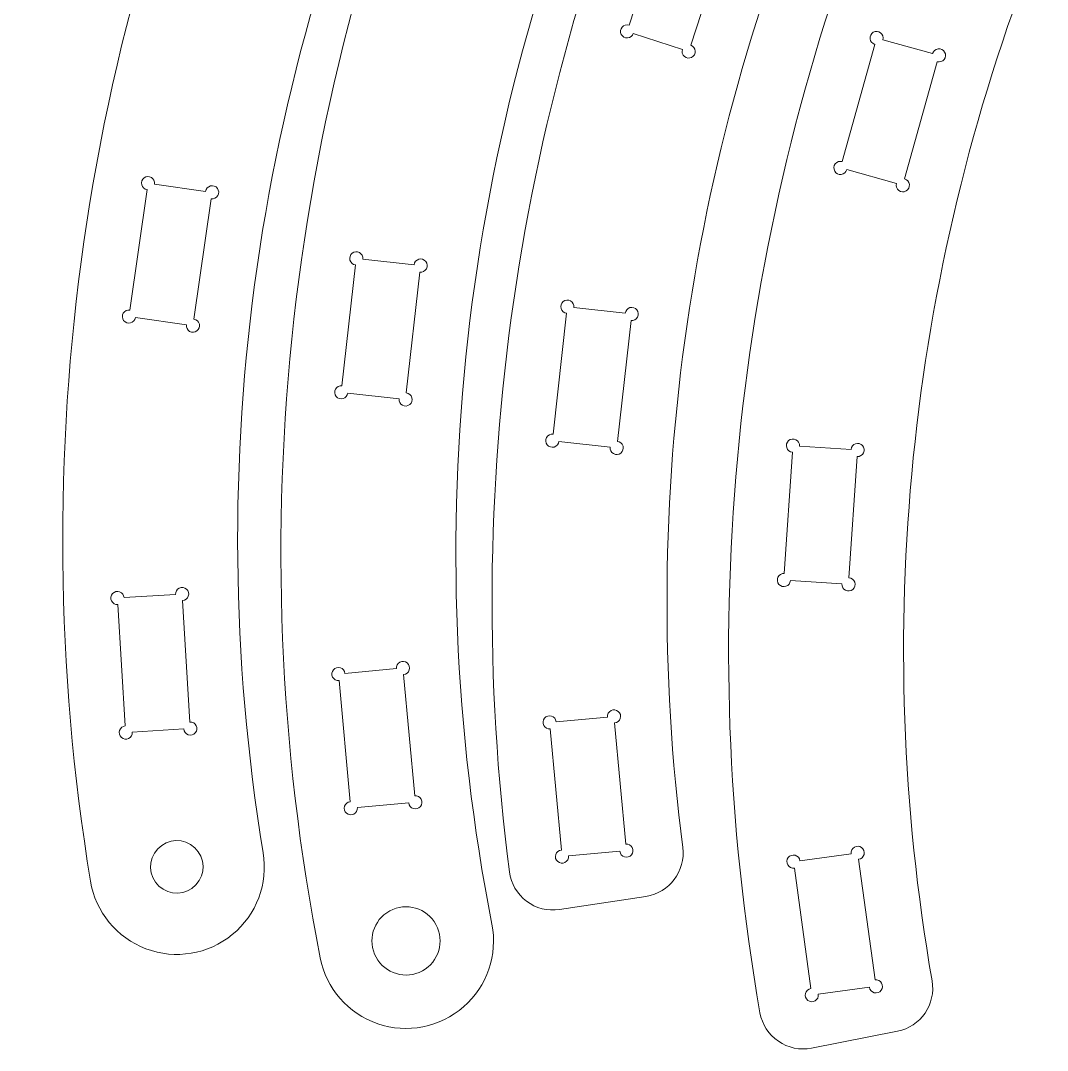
# Model space of a CAD drawing. Header units: millimetres. Extents: x -224 to 82, y -131 to 150.
# Drawn here: x -224.5 to -165.8, y -82.1 to -23.3 of the extents above; entities that cross this region are included whole.
import ezdxf

# ---------------------------------------------------------------- set-up
doc = ezdxf.new("R2010")
doc.units = ezdxf.units.MM
doc.header["$MEASUREMENT"] = 0
doc.layers.add('Ebene 1', color=7, linetype='Continuous')

msp = doc.modelspace()

# ---------------------------------------------------------------- linework, layer by layer
at = {"layer": 'Ebene 1', "color": 1, "lineweight": 9}
for points, knots in [([(-201.2365, -5.3537), (-200.463, -3.7436), (-200.6073, -1.843), (-201.615, -0.3682), (-201.615, -0.3682), (-202.6227, 1.1068), (-204.3407, 1.9322), (-206.1219, 1.7969), (-206.1219, 1.7969), (-207.9031, 1.6618), (-209.4769, 0.5866), (-210.2504, -1.0236), (-210.2504, -1.0236), (-220.9132, -23.2164), (-224.4875, -48.1673), (-220.4928, -72.4625), (-220.4928, -72.4625), (-220.2029, -74.2251), (-218.9946, -75.6992), (-217.3231, -76.3295), (-217.3231, -76.3295), (-215.6517, -76.9596), (-213.771, -76.6503), (-212.3894, -75.518), (-212.3894, -75.518), (-211.0079, -74.3855), (-210.3355, -72.602), (-210.6255, -70.8394), (-210.6255, -70.8394), (-214.2887, -48.5599), (-211.0147, -25.7052), (-201.2365, -5.3537)], [0, 0, 0, 0, 0.1111111, 0.1111111, 0.1111111, 0.1111111, 0.2222222, 0.2222222, 0.2222222, 0.2222222, 0.3333333, 0.3333333, 0.3333333, 0.3333333, 0.4444444, 0.4444444, 0.4444444, 0.4444444, 0.5555556, 0.5555556, 0.5555556, 0.5555556, 0.6666667, 0.6666667, 0.6666667, 0.6666667, 0.7777778, 0.7777778, 0.7777778, 0.7777778, 1, 1, 1, 1]), ([(-207.3704, -76.842), (-207.0265, -78.5949), (-205.7736, -80.0313), (-204.0836, -80.6099), (-204.0836, -80.6099), (-202.3936, -81.1885), (-200.5233, -80.8216), (-199.1771, -79.6473), (-199.1771, -79.6473), (-197.831, -78.4732), (-197.2136, -76.6699), (-197.5574, -74.917), (-197.5574, -74.917), (-201.9024, -52.7603), (-199.331, -29.816), (-190.1817, -9.1742), (-190.1817, -9.1742), (-189.4579, -7.5411), (-189.6604, -5.6459), (-190.7128, -4.2024), (-190.7128, -4.2024), (-191.7653, -2.7591), (-193.5078, -1.9869), (-195.284, -2.1767), (-195.284, -2.1767), (-197.0602, -2.3665), (-198.6003, -3.4894), (-199.3241, -5.1226), (-199.3241, -5.1226), (-209.3011, -27.632), (-212.1084, -52.6807), (-207.3704, -76.842)], [0, 0, 0, 0, 0.1111111, 0.1111111, 0.1111111, 0.1111111, 0.2222222, 0.2222222, 0.2222222, 0.2222222, 0.3333333, 0.3333333, 0.3333333, 0.3333333, 0.4444444, 0.4444444, 0.4444444, 0.4444444, 0.5555556, 0.5555556, 0.5555556, 0.5555556, 0.6666667, 0.6666667, 0.6666667, 0.6666667, 0.7777778, 0.7777778, 0.7777778, 0.7777778, 1, 1, 1, 1]), ([(-188.7559, -73.3383), (-187.4129, -73.1358), (-186.478, -71.8946), (-186.6505, -70.5473), (-186.6505, -70.5473), (-189.2173, -50.5947), (-186.2688, -30.3301), (-178.1173, -11.9387), (-178.1173, -11.9387), (-177.3935, -10.3056), (-177.5959, -8.4104), (-178.6484, -6.9669), (-178.6484, -6.9669), (-179.7009, -5.5236), (-181.4434, -4.7514), (-183.2196, -4.9412), (-183.2196, -4.9412), (-184.9958, -5.131), (-186.5359, -6.254), (-187.2597, -7.8871), (-187.2597, -7.8871), (-196.1648, -27.9787), (-199.3789, -50.142), (-196.5542, -71.9364), (-196.5542, -71.9364), (-196.4683, -72.6026), (-196.1176, -73.2063), (-195.5813, -73.611), (-195.5813, -73.611), (-195.0451, -74.0157), (-194.3652, -74.1868), (-193.7009, -74.0867), (-193.7009, -74.0867), (-193.7009, -74.0867), (-188.7559, -73.3383), (-188.7559, -73.3383)], [0, 0, 0, 0, 0.1, 0.1, 0.1, 0.1, 0.2, 0.2, 0.2, 0.2, 0.3, 0.3, 0.3, 0.3, 0.4, 0.4, 0.4, 0.4, 0.5, 0.5, 0.5, 0.5, 0.6, 0.6, 0.6, 0.6, 0.7, 0.7, 0.7, 0.7, 0.8, 0.8, 0.8, 0.8, 1, 1, 1, 1]), ([(-172.4048, -78.1574), (-172.1714, -79.4954), (-173.0526, -80.7753), (-174.3851, -81.0385), (-174.3851, -81.0385), (-174.3851, -81.0385), (-179.2921, -82.0042), (-179.2921, -82.0042), (-179.2921, -82.0042), (-179.9512, -82.1344), (-180.635, -81.9937), (-181.1891, -81.6138), (-181.1891, -81.6138), (-181.7431, -81.2339), (-182.1215, -80.6435), (-182.2375, -79.9818), (-182.2375, -79.9818), (-186.023, -58.3337), (-183.7855, -36.0505), (-175.7772, -15.5849), (-175.7772, -15.5849), (-175.1263, -13.9214), (-173.6372, -12.7316), (-171.8711, -12.4637), (-171.8711, -12.4637), (-170.1049, -12.1958), (-168.3301, -12.8903), (-167.2149, -14.2859), (-167.2149, -14.2859), (-166.0998, -15.6815), (-165.814, -17.5659), (-166.4649, -19.2293), (-166.4649, -19.2293), (-173.7955, -37.9632), (-175.8512, -58.3377), (-172.4048, -78.1574)], [0, 0, 0, 0, 0.1, 0.1, 0.1, 0.1, 0.2, 0.2, 0.2, 0.2, 0.3, 0.3, 0.3, 0.3, 0.4, 0.4, 0.4, 0.4, 0.5, 0.5, 0.5, 0.5, 0.6, 0.6, 0.6, 0.6, 0.7, 0.7, 0.7, 0.7, 0.8, 0.8, 0.8, 0.8, 1, 1, 1, 1]), ([(-186.6714, -24.9574), (-186.7185, -25.1017), (-186.6741, -25.2602), (-186.5589, -25.359), (-186.5589, -25.359), (-186.4436, -25.4578), (-186.2803, -25.4774), (-186.145, -25.4087), (-186.145, -25.4087), (-186.0096, -25.3401), (-185.9289, -25.1966), (-185.9406, -25.0453), (-185.9406, -25.0453), (-185.9522, -24.8941), (-186.0543, -24.7644), (-186.1985, -24.7173), (-186.1985, -24.7173), (-186.1985, -24.7173), (-184.043, -18.11), (-184.043, -18.11), (-184.043, -18.11), (-183.8987, -18.1572), (-183.7403, -18.1127), (-183.6415, -17.9976), (-183.6415, -17.9976), (-183.5427, -17.8823), (-183.5232, -17.7189), (-183.5917, -17.5835), (-183.5917, -17.5835), (-183.6604, -17.4482), (-183.8038, -17.3675), (-183.9552, -17.3792), (-183.9552, -17.3792), (-184.1065, -17.3908), (-184.236, -17.4929), (-184.2832, -17.6372), (-184.2832, -17.6372), (-184.2832, -17.6372), (-187.0878, -16.7222), (-187.0878, -16.7222), (-187.0878, -16.7222), (-187.0405, -16.578), (-187.085, -16.4196), (-187.2002, -16.3207), (-187.2002, -16.3207), (-187.3154, -16.2219), (-187.4788, -16.2024), (-187.6142, -16.271), (-187.6142, -16.271), (-187.7495, -16.3397), (-187.8302, -16.4831), (-187.8186, -16.6344), (-187.8186, -16.6344), (-187.8069, -16.7857), (-187.7048, -16.9153), (-187.5606, -16.9624), (-187.5606, -16.9624), (-187.5606, -16.9624), (-189.7161, -23.5698), (-189.7161, -23.5698), (-189.7161, -23.5698), (-189.8603, -23.5225), (-190.0188, -23.5669), (-190.1176, -23.6822), (-190.1176, -23.6822), (-190.2164, -23.7974), (-190.236, -23.9608), (-190.1673, -24.0961), (-190.1673, -24.0961), (-190.0986, -24.2315), (-189.9552, -24.3122), (-189.8039, -24.3006), (-189.8039, -24.3006), (-189.6526, -24.2889), (-189.523, -24.1868), (-189.4759, -24.0426), (-189.4759, -24.0426), (-189.4759, -24.0426), (-186.6714, -24.9574), (-186.6714, -24.9574)], [0, 0, 0, 0, 0.047619, 0.047619, 0.047619, 0.047619, 0.0952381, 0.0952381, 0.0952381, 0.0952381, 0.1428571, 0.1428571, 0.1428571, 0.1428571, 0.1904762, 0.1904762, 0.1904762, 0.1904762, 0.2380952, 0.2380952, 0.2380952, 0.2380952, 0.2857143, 0.2857143, 0.2857143, 0.2857143, 0.3333333, 0.3333333, 0.3333333, 0.3333333, 0.3809524, 0.3809524, 0.3809524, 0.3809524, 0.4285714, 0.4285714, 0.4285714, 0.4285714, 0.4761905, 0.4761905, 0.4761905, 0.4761905, 0.5238095, 0.5238095, 0.5238095, 0.5238095, 0.5714286, 0.5714286, 0.5714286, 0.5714286, 0.6190476, 0.6190476, 0.6190476, 0.6190476, 0.6666667, 0.6666667, 0.6666667, 0.6666667, 0.7142857, 0.7142857, 0.7142857, 0.7142857, 0.7619048, 0.7619048, 0.7619048, 0.7619048, 0.8095238, 0.8095238, 0.8095238, 0.8095238, 0.8571429, 0.8571429, 0.8571429, 0.8571429, 0.9047619, 0.9047619, 0.9047619, 0.9047619, 1, 1, 1, 1]), ([(-172.3737, -25.1942), (-172.3331, -25.048), (-172.2084, -24.9406), (-172.0577, -24.9221), (-172.0577, -24.9221), (-171.9072, -24.9037), (-171.7602, -24.9776), (-171.6855, -25.1098), (-171.6855, -25.1098), (-171.6107, -25.2418), (-171.6229, -25.406), (-171.7163, -25.5256), (-171.7163, -25.5256), (-171.8098, -25.6452), (-171.9666, -25.6966), (-172.1128, -25.656), (-172.1128, -25.656), (-172.1128, -25.656), (-173.9748, -32.3519), (-173.9748, -32.3519), (-173.9748, -32.3519), (-173.8285, -32.3925), (-173.7211, -32.5172), (-173.7026, -32.6678), (-173.7026, -32.6678), (-173.6842, -32.8185), (-173.7583, -32.9654), (-173.8903, -33.0402), (-173.8903, -33.0402), (-174.0224, -33.1148), (-174.1865, -33.1026), (-174.3062, -33.0092), (-174.3062, -33.0092), (-174.4257, -32.9157), (-174.4772, -32.759), (-174.4366, -32.6128), (-174.4366, -32.6128), (-174.4366, -32.6128), (-177.2787, -31.8224), (-177.2787, -31.8224), (-177.2787, -31.8224), (-177.3193, -31.9687), (-177.4439, -32.0761), (-177.5946, -32.0946), (-177.5946, -32.0946), (-177.7452, -32.1131), (-177.8921, -32.039), (-177.9669, -31.9069), (-177.9669, -31.9069), (-178.0416, -31.7748), (-178.0294, -31.6107), (-177.936, -31.4911), (-177.936, -31.4911), (-177.8425, -31.3715), (-177.6858, -31.3201), (-177.5395, -31.3606), (-177.5395, -31.3606), (-177.5395, -31.3606), (-175.6775, -24.6647), (-175.6775, -24.6647), (-175.6775, -24.6647), (-175.8238, -24.6241), (-175.9312, -24.4995), (-175.9497, -24.3488), (-175.9497, -24.3488), (-175.9682, -24.1982), (-175.8941, -24.0513), (-175.762, -23.9765), (-175.762, -23.9765), (-175.6299, -23.9018), (-175.4658, -23.914), (-175.3462, -24.0075), (-175.3462, -24.0075), (-175.2266, -24.1009), (-175.1752, -24.2576), (-175.2158, -24.4039), (-175.2158, -24.4039), (-175.2158, -24.4039), (-172.3737, -25.1942), (-172.3737, -25.1942)], [0, 0, 0, 0, 0.047619, 0.047619, 0.047619, 0.047619, 0.0952381, 0.0952381, 0.0952381, 0.0952381, 0.1428571, 0.1428571, 0.1428571, 0.1428571, 0.1904762, 0.1904762, 0.1904762, 0.1904762, 0.2380952, 0.2380952, 0.2380952, 0.2380952, 0.2857143, 0.2857143, 0.2857143, 0.2857143, 0.3333333, 0.3333333, 0.3333333, 0.3333333, 0.3809524, 0.3809524, 0.3809524, 0.3809524, 0.4285714, 0.4285714, 0.4285714, 0.4285714, 0.4761905, 0.4761905, 0.4761905, 0.4761905, 0.5238095, 0.5238095, 0.5238095, 0.5238095, 0.5714286, 0.5714286, 0.5714286, 0.5714286, 0.6190476, 0.6190476, 0.6190476, 0.6190476, 0.6666667, 0.6666667, 0.6666667, 0.6666667, 0.7142857, 0.7142857, 0.7142857, 0.7142857, 0.7619048, 0.7619048, 0.7619048, 0.7619048, 0.8095238, 0.8095238, 0.8095238, 0.8095238, 0.8571429, 0.8571429, 0.8571429, 0.8571429, 0.9047619, 0.9047619, 0.9047619, 0.9047619, 1, 1, 1, 1]), ([(-216.8337, -32.6441), (-216.812, -32.4938), (-216.883, -32.3454), (-217.0135, -32.2679), (-217.0135, -32.2679), (-217.144, -32.1905), (-217.3084, -32.1992), (-217.4298, -32.2901), (-217.4298, -32.2901), (-217.5514, -32.3811), (-217.6061, -32.5362), (-217.5687, -32.6834), (-217.5687, -32.6834), (-217.5312, -32.8304), (-217.4083, -32.9404), (-217.2581, -32.9621), (-217.2581, -32.9621), (-217.2581, -32.9621), (-218.2444, -39.8418), (-218.2444, -39.8418), (-218.2444, -39.8418), (-218.3946, -39.8201), (-218.5431, -39.8911), (-218.6206, -40.0216), (-218.6206, -40.0216), (-218.698, -40.1521), (-218.6892, -40.3164), (-218.5984, -40.4379), (-218.5984, -40.4379), (-218.5074, -40.5595), (-218.3522, -40.6142), (-218.2052, -40.5767), (-218.2052, -40.5767), (-218.0581, -40.5392), (-217.9481, -40.4163), (-217.9265, -40.2662), (-217.9265, -40.2662), (-217.9265, -40.2662), (-215.0063, -40.6848), (-215.0063, -40.6848), (-215.0063, -40.6848), (-215.028, -40.835), (-214.957, -40.9834), (-214.8265, -41.061), (-214.8265, -41.061), (-214.6959, -41.1384), (-214.5316, -41.1297), (-214.4101, -41.0387), (-214.4101, -41.0387), (-214.2886, -40.9478), (-214.2338, -40.7926), (-214.2712, -40.6456), (-214.2712, -40.6456), (-214.3088, -40.4985), (-214.4317, -40.3885), (-214.5819, -40.3668), (-214.5819, -40.3668), (-214.5819, -40.3668), (-213.5955, -33.4872), (-213.5955, -33.4872), (-213.5955, -33.4872), (-213.4452, -33.5088), (-213.2968, -33.4378), (-213.2194, -33.3073), (-213.2194, -33.3073), (-213.1419, -33.1768), (-213.1507, -33.0125), (-213.2416, -32.8909), (-213.2416, -32.8909), (-213.3325, -32.7695), (-213.4877, -32.7146), (-213.6347, -32.7522), (-213.6347, -32.7522), (-213.7818, -32.7897), (-213.8919, -32.9125), (-213.9135, -33.0627), (-213.9135, -33.0627), (-213.9135, -33.0627), (-216.8337, -32.6441), (-216.8337, -32.6441)], [0, 0, 0, 0, 0.047619, 0.047619, 0.047619, 0.047619, 0.0952381, 0.0952381, 0.0952381, 0.0952381, 0.1428571, 0.1428571, 0.1428571, 0.1428571, 0.1904762, 0.1904762, 0.1904762, 0.1904762, 0.2380952, 0.2380952, 0.2380952, 0.2380952, 0.2857143, 0.2857143, 0.2857143, 0.2857143, 0.3333333, 0.3333333, 0.3333333, 0.3333333, 0.3809524, 0.3809524, 0.3809524, 0.3809524, 0.4285714, 0.4285714, 0.4285714, 0.4285714, 0.4761905, 0.4761905, 0.4761905, 0.4761905, 0.5238095, 0.5238095, 0.5238095, 0.5238095, 0.5714286, 0.5714286, 0.5714286, 0.5714286, 0.6190476, 0.6190476, 0.6190476, 0.6190476, 0.6666667, 0.6666667, 0.6666667, 0.6666667, 0.7142857, 0.7142857, 0.7142857, 0.7142857, 0.7619048, 0.7619048, 0.7619048, 0.7619048, 0.8095238, 0.8095238, 0.8095238, 0.8095238, 0.8571429, 0.8571429, 0.8571429, 0.8571429, 0.9047619, 0.9047619, 0.9047619, 0.9047619, 1, 1, 1, 1]), ([(-206.1237, -44.1675), (-206.2745, -44.1506), (-206.4207, -44.226), (-206.4941, -44.3589), (-206.4941, -44.3589), (-206.5675, -44.4917), (-206.5537, -44.6556), (-206.4591, -44.7743), (-206.4591, -44.7743), (-206.3645, -44.893), (-206.2077, -44.943), (-206.0619, -44.9011), (-206.0619, -44.9011), (-205.9161, -44.859), (-205.8098, -44.7328), (-205.7928, -44.582), (-205.7928, -44.582), (-205.7928, -44.582), (-202.8612, -44.911), (-202.8612, -44.911), (-202.8612, -44.911), (-202.8782, -45.0617), (-202.8027, -45.208), (-202.6699, -45.2814), (-202.6699, -45.2814), (-202.537, -45.3549), (-202.3731, -45.341), (-202.2544, -45.2464), (-202.2544, -45.2464), (-202.1358, -45.1518), (-202.0857, -44.995), (-202.1278, -44.8492), (-202.1278, -44.8492), (-202.1697, -44.7033), (-202.2959, -44.5971), (-202.4467, -44.5801), (-202.4467, -44.5801), (-202.4467, -44.5801), (-201.6719, -37.6735), (-201.6719, -37.6735), (-201.6719, -37.6735), (-201.521, -37.6904), (-201.3748, -37.6149), (-201.3014, -37.4821), (-201.3014, -37.4821), (-201.2279, -37.3493), (-201.2417, -37.1853), (-201.3364, -37.0666), (-201.3364, -37.0666), (-201.4309, -36.9479), (-201.5877, -36.898), (-201.7336, -36.9399), (-201.7336, -36.9399), (-201.8795, -36.982), (-201.9857, -37.1081), (-202.0027, -37.259), (-202.0027, -37.259), (-202.0027, -37.259), (-204.9344, -36.93), (-204.9344, -36.93), (-204.9344, -36.93), (-204.9172, -36.7792), (-204.9927, -36.633), (-205.1256, -36.5596), (-205.1256, -36.5596), (-205.2584, -36.4862), (-205.4224, -36.4999), (-205.541, -36.5946), (-205.541, -36.5946), (-205.6598, -36.6892), (-205.7097, -36.8459), (-205.6678, -36.9918), (-205.6678, -36.9918), (-205.6257, -37.1376), (-205.4996, -37.2439), (-205.3488, -37.2608), (-205.3488, -37.2608), (-205.3488, -37.2608), (-206.1237, -44.1675), (-206.1237, -44.1675)], [0, 0, 0, 0, 0.047619, 0.047619, 0.047619, 0.047619, 0.0952381, 0.0952381, 0.0952381, 0.0952381, 0.1428571, 0.1428571, 0.1428571, 0.1428571, 0.1904762, 0.1904762, 0.1904762, 0.1904762, 0.2380952, 0.2380952, 0.2380952, 0.2380952, 0.2857143, 0.2857143, 0.2857143, 0.2857143, 0.3333333, 0.3333333, 0.3333333, 0.3333333, 0.3809524, 0.3809524, 0.3809524, 0.3809524, 0.4285714, 0.4285714, 0.4285714, 0.4285714, 0.4761905, 0.4761905, 0.4761905, 0.4761905, 0.5238095, 0.5238095, 0.5238095, 0.5238095, 0.5714286, 0.5714286, 0.5714286, 0.5714286, 0.6190476, 0.6190476, 0.6190476, 0.6190476, 0.6666667, 0.6666667, 0.6666667, 0.6666667, 0.7142857, 0.7142857, 0.7142857, 0.7142857, 0.7619048, 0.7619048, 0.7619048, 0.7619048, 0.8095238, 0.8095238, 0.8095238, 0.8095238, 0.8571429, 0.8571429, 0.8571429, 0.8571429, 0.9047619, 0.9047619, 0.9047619, 0.9047619, 1, 1, 1, 1]), ([(-194.0592, -46.9321), (-194.2101, -46.9151), (-194.3563, -46.9905), (-194.4297, -47.1234), (-194.4297, -47.1234), (-194.5031, -47.2562), (-194.4893, -47.4201), (-194.3947, -47.5388), (-194.3947, -47.5388), (-194.3001, -47.6575), (-194.1433, -47.7075), (-193.9975, -47.6656), (-193.9975, -47.6656), (-193.8516, -47.6235), (-193.7454, -47.4973), (-193.7284, -47.3465), (-193.7284, -47.3465), (-193.7284, -47.3465), (-190.7968, -47.6755), (-190.7968, -47.6755), (-190.7968, -47.6755), (-190.8138, -47.8262), (-190.7382, -47.9725), (-190.6055, -48.0459), (-190.6055, -48.0459), (-190.4726, -48.1194), (-190.3087, -48.1055), (-190.1899, -48.0109), (-190.1899, -48.0109), (-190.0714, -47.9163), (-190.0213, -47.7595), (-190.0634, -47.6137), (-190.0634, -47.6137), (-190.1053, -47.4678), (-190.2315, -47.3616), (-190.3823, -47.3446), (-190.3823, -47.3446), (-190.3823, -47.3446), (-189.6074, -40.438), (-189.6074, -40.438), (-189.6074, -40.438), (-189.4566, -40.4549), (-189.3104, -40.3794), (-189.237, -40.2466), (-189.237, -40.2466), (-189.1635, -40.1138), (-189.1773, -39.9498), (-189.272, -39.8311), (-189.272, -39.8311), (-189.3665, -39.7124), (-189.5234, -39.6625), (-189.6691, -39.7045), (-189.6691, -39.7045), (-189.8151, -39.7465), (-189.9212, -39.8726), (-189.9383, -40.0235), (-189.9383, -40.0235), (-189.9383, -40.0235), (-192.8699, -39.6946), (-192.8699, -39.6946), (-192.8699, -39.6946), (-192.8528, -39.5437), (-192.9283, -39.3975), (-193.0612, -39.3241), (-193.0612, -39.3241), (-193.194, -39.2507), (-193.3579, -39.2644), (-193.4766, -39.3591), (-193.4766, -39.3591), (-193.5953, -39.4537), (-193.6453, -39.6104), (-193.6033, -39.7563), (-193.6033, -39.7563), (-193.5613, -39.9021), (-193.4352, -40.0084), (-193.2843, -40.0254), (-193.2843, -40.0254), (-193.2843, -40.0254), (-194.0592, -46.9321), (-194.0592, -46.9321)], [0, 0, 0, 0, 0.047619, 0.047619, 0.047619, 0.047619, 0.0952381, 0.0952381, 0.0952381, 0.0952381, 0.1428571, 0.1428571, 0.1428571, 0.1428571, 0.1904762, 0.1904762, 0.1904762, 0.1904762, 0.2380952, 0.2380952, 0.2380952, 0.2380952, 0.2857143, 0.2857143, 0.2857143, 0.2857143, 0.3333333, 0.3333333, 0.3333333, 0.3333333, 0.3809524, 0.3809524, 0.3809524, 0.3809524, 0.4285714, 0.4285714, 0.4285714, 0.4285714, 0.4761905, 0.4761905, 0.4761905, 0.4761905, 0.5238095, 0.5238095, 0.5238095, 0.5238095, 0.5714286, 0.5714286, 0.5714286, 0.5714286, 0.6190476, 0.6190476, 0.6190476, 0.6190476, 0.6666667, 0.6666667, 0.6666667, 0.6666667, 0.7142857, 0.7142857, 0.7142857, 0.7142857, 0.7619048, 0.7619048, 0.7619048, 0.7619048, 0.8095238, 0.8095238, 0.8095238, 0.8095238, 0.8571429, 0.8571429, 0.8571429, 0.8571429, 0.9047619, 0.9047619, 0.9047619, 0.9047619, 1, 1, 1, 1]), ([(-180.3785, -47.9578), (-180.5298, -47.9475), (-180.6603, -47.8472), (-180.7089, -47.7034), (-180.7089, -47.7034), (-180.7575, -47.5597), (-180.7146, -47.4007), (-180.6003, -47.3009), (-180.6003, -47.3009), (-180.4861, -47.201), (-180.3229, -47.1798), (-180.1869, -47.2471), (-180.1869, -47.2471), (-180.0509, -47.3143), (-179.9689, -47.4575), (-179.979, -47.609), (-179.979, -47.609), (-179.979, -47.609), (-177.0358, -47.8082), (-177.0358, -47.8082), (-177.0358, -47.8082), (-177.0256, -47.6568), (-176.9252, -47.5264), (-176.7815, -47.4778), (-176.7815, -47.4778), (-176.6377, -47.4293), (-176.4788, -47.4721), (-176.3789, -47.5863), (-176.3789, -47.5863), (-176.279, -47.7006), (-176.2577, -47.8637), (-176.3251, -47.9998), (-176.3251, -47.9998), (-176.3924, -48.1357), (-176.5355, -48.2179), (-176.6869, -48.2077), (-176.6869, -48.2077), (-176.6869, -48.2077), (-177.1564, -55.1418), (-177.1564, -55.1418), (-177.1564, -55.1418), (-177.005, -55.152), (-176.8745, -55.2523), (-176.826, -55.3961), (-176.826, -55.3961), (-176.7774, -55.5399), (-176.8203, -55.6988), (-176.9345, -55.7987), (-176.9345, -55.7987), (-177.0488, -55.8985), (-177.212, -55.9198), (-177.348, -55.8525), (-177.348, -55.8525), (-177.484, -55.7852), (-177.566, -55.642), (-177.5559, -55.4906), (-177.5559, -55.4906), (-177.5559, -55.4906), (-180.4992, -55.2914), (-180.4992, -55.2914), (-180.4992, -55.2914), (-180.5093, -55.4427), (-180.6096, -55.5732), (-180.7534, -55.6218), (-180.7534, -55.6218), (-180.8973, -55.6703), (-181.0561, -55.6274), (-181.156, -55.5132), (-181.156, -55.5132), (-181.2559, -55.3989), (-181.2772, -55.2358), (-181.2098, -55.0997), (-181.2098, -55.0997), (-181.1425, -54.9638), (-180.9993, -54.8817), (-180.848, -54.8919), (-180.848, -54.8919), (-180.848, -54.8919), (-180.3785, -47.9578), (-180.3785, -47.9578)], [0, 0, 0, 0, 0.047619, 0.047619, 0.047619, 0.047619, 0.0952381, 0.0952381, 0.0952381, 0.0952381, 0.1428571, 0.1428571, 0.1428571, 0.1428571, 0.1904762, 0.1904762, 0.1904762, 0.1904762, 0.2380952, 0.2380952, 0.2380952, 0.2380952, 0.2857143, 0.2857143, 0.2857143, 0.2857143, 0.3333333, 0.3333333, 0.3333333, 0.3333333, 0.3809524, 0.3809524, 0.3809524, 0.3809524, 0.4285714, 0.4285714, 0.4285714, 0.4285714, 0.4761905, 0.4761905, 0.4761905, 0.4761905, 0.5238095, 0.5238095, 0.5238095, 0.5238095, 0.5714286, 0.5714286, 0.5714286, 0.5714286, 0.6190476, 0.6190476, 0.6190476, 0.6190476, 0.6666667, 0.6666667, 0.6666667, 0.6666667, 0.7142857, 0.7142857, 0.7142857, 0.7142857, 0.7619048, 0.7619048, 0.7619048, 0.7619048, 0.8095238, 0.8095238, 0.8095238, 0.8095238, 0.8571429, 0.8571429, 0.8571429, 0.8571429, 0.9047619, 0.9047619, 0.9047619, 0.9047619, 1, 1, 1, 1]), ([(-215.2346, -56.4395), (-215.0831, -56.4304), (-214.9521, -56.3309), (-214.9027, -56.1874), (-214.9027, -56.1874), (-214.8532, -56.044), (-214.895, -55.8848), (-215.0086, -55.7841), (-215.0086, -55.7841), (-215.1222, -55.6835), (-215.2853, -55.6612), (-215.4217, -55.7277), (-215.4217, -55.7277), (-215.5581, -55.7942), (-215.6411, -55.9367), (-215.6319, -56.0882), (-215.6319, -56.0882), (-215.6319, -56.0882), (-218.5764, -56.2687), (-218.5764, -56.2687), (-218.5764, -56.2687), (-218.5855, -56.1172), (-218.6851, -55.9862), (-218.8286, -55.9366), (-218.8286, -55.9366), (-218.9721, -55.8872), (-219.1313, -55.929), (-219.2318, -56.0427), (-219.2318, -56.0427), (-219.3324, -56.1563), (-219.3547, -56.3193), (-219.2882, -56.4558), (-219.2882, -56.4558), (-219.2218, -56.5922), (-219.0792, -56.6751), (-218.9277, -56.6659), (-218.9277, -56.6659), (-218.9277, -56.6659), (-218.5025, -63.6029), (-218.5025, -63.6029), (-218.5025, -63.6029), (-218.654, -63.6121), (-218.785, -63.7117), (-218.8345, -63.8551), (-218.8345, -63.8551), (-218.884, -63.9987), (-218.8422, -64.1578), (-218.7286, -64.2584), (-218.7286, -64.2584), (-218.6149, -64.359), (-218.4519, -64.3813), (-218.3154, -64.3148), (-218.3154, -64.3148), (-218.179, -64.2484), (-218.0961, -64.1058), (-218.1053, -63.9543), (-218.1053, -63.9543), (-218.1053, -63.9543), (-215.1608, -63.7738), (-215.1608, -63.7738), (-215.1608, -63.7738), (-215.1516, -63.9252), (-215.052, -64.0563), (-214.9086, -64.1058), (-214.9086, -64.1058), (-214.7651, -64.1553), (-214.606, -64.1135), (-214.5053, -63.9999), (-214.5053, -63.9999), (-214.4047, -63.8863), (-214.3824, -63.7232), (-214.4489, -63.5868), (-214.4489, -63.5868), (-214.5154, -63.4504), (-214.658, -63.3674), (-214.8094, -63.3766), (-214.8094, -63.3766), (-214.8094, -63.3766), (-215.2346, -56.4395), (-215.2346, -56.4395)], [0, 0, 0, 0, 0.047619, 0.047619, 0.047619, 0.047619, 0.0952381, 0.0952381, 0.0952381, 0.0952381, 0.1428571, 0.1428571, 0.1428571, 0.1428571, 0.1904762, 0.1904762, 0.1904762, 0.1904762, 0.2380952, 0.2380952, 0.2380952, 0.2380952, 0.2857143, 0.2857143, 0.2857143, 0.2857143, 0.3333333, 0.3333333, 0.3333333, 0.3333333, 0.3809524, 0.3809524, 0.3809524, 0.3809524, 0.4285714, 0.4285714, 0.4285714, 0.4285714, 0.4761905, 0.4761905, 0.4761905, 0.4761905, 0.5238095, 0.5238095, 0.5238095, 0.5238095, 0.5714286, 0.5714286, 0.5714286, 0.5714286, 0.6190476, 0.6190476, 0.6190476, 0.6190476, 0.6666667, 0.6666667, 0.6666667, 0.6666667, 0.7142857, 0.7142857, 0.7142857, 0.7142857, 0.7619048, 0.7619048, 0.7619048, 0.7619048, 0.8095238, 0.8095238, 0.8095238, 0.8095238, 0.8571429, 0.8571429, 0.8571429, 0.8571429, 0.9047619, 0.9047619, 0.9047619, 0.9047619, 1, 1, 1, 1]), ([(-202.3074, -67.9938), (-202.2936, -68.145), (-202.19, -68.2729), (-202.0452, -68.318), (-202.0452, -68.318), (-201.9002, -68.363), (-201.7424, -68.3163), (-201.6453, -68.1996), (-201.6453, -68.1996), (-201.5482, -68.083), (-201.5309, -67.9194), (-201.6016, -67.785), (-201.6016, -67.785), (-201.6722, -67.6507), (-201.8172, -67.5722), (-201.9684, -67.586), (-201.9684, -67.586), (-201.9684, -67.586), (-202.6062, -60.6653), (-202.6062, -60.6653), (-202.6062, -60.6653), (-202.455, -60.6515), (-202.3271, -60.5479), (-202.2821, -60.403), (-202.2821, -60.403), (-202.237, -60.2581), (-202.2837, -60.1003), (-202.4003, -60.0032), (-202.4003, -60.0032), (-202.517, -59.9061), (-202.6807, -59.8888), (-202.815, -59.9594), (-202.815, -59.9594), (-202.9493, -60.0301), (-203.0279, -60.1752), (-203.014, -60.3263), (-203.014, -60.3263), (-203.014, -60.3263), (-205.9515, -60.597), (-205.9515, -60.597), (-205.9515, -60.597), (-205.9654, -60.4459), (-206.0689, -60.318), (-206.2138, -60.2729), (-206.2138, -60.2729), (-206.3588, -60.2278), (-206.5166, -60.2745), (-206.6137, -60.3912), (-206.6137, -60.3912), (-206.7108, -60.5079), (-206.728, -60.6715), (-206.6574, -60.8058), (-206.6574, -60.8058), (-206.5868, -60.9402), (-206.4417, -61.0187), (-206.2906, -61.0049), (-206.2906, -61.0049), (-206.2906, -61.0049), (-205.6528, -67.9255), (-205.6528, -67.9255), (-205.6528, -67.9255), (-205.8039, -67.9393), (-205.9319, -68.0428), (-205.9769, -68.1878), (-205.9769, -68.1878), (-206.022, -68.3327), (-205.9753, -68.4905), (-205.8586, -68.5877), (-205.8586, -68.5877), (-205.742, -68.6846), (-205.5783, -68.7019), (-205.444, -68.6313), (-205.444, -68.6313), (-205.3097, -68.5607), (-205.2311, -68.4157), (-205.245, -68.2645), (-205.245, -68.2645), (-205.245, -68.2645), (-202.3074, -67.9938), (-202.3074, -67.9938)], [0, 0, 0, 0, 0.047619, 0.047619, 0.047619, 0.047619, 0.0952381, 0.0952381, 0.0952381, 0.0952381, 0.1428571, 0.1428571, 0.1428571, 0.1428571, 0.1904762, 0.1904762, 0.1904762, 0.1904762, 0.2380952, 0.2380952, 0.2380952, 0.2380952, 0.2857143, 0.2857143, 0.2857143, 0.2857143, 0.3333333, 0.3333333, 0.3333333, 0.3333333, 0.3809524, 0.3809524, 0.3809524, 0.3809524, 0.4285714, 0.4285714, 0.4285714, 0.4285714, 0.4761905, 0.4761905, 0.4761905, 0.4761905, 0.5238095, 0.5238095, 0.5238095, 0.5238095, 0.5714286, 0.5714286, 0.5714286, 0.5714286, 0.6190476, 0.6190476, 0.6190476, 0.6190476, 0.6666667, 0.6666667, 0.6666667, 0.6666667, 0.7142857, 0.7142857, 0.7142857, 0.7142857, 0.7619048, 0.7619048, 0.7619048, 0.7619048, 0.8095238, 0.8095238, 0.8095238, 0.8095238, 0.8571429, 0.8571429, 0.8571429, 0.8571429, 0.9047619, 0.9047619, 0.9047619, 0.9047619, 1, 1, 1, 1]), ([(-190.243, -70.7583), (-190.2292, -70.9095), (-190.1256, -71.0374), (-189.9808, -71.0825), (-189.9808, -71.0825), (-189.8358, -71.1275), (-189.678, -71.0808), (-189.5809, -70.9641), (-189.5809, -70.9641), (-189.4838, -70.8475), (-189.4665, -70.6839), (-189.5371, -70.5495), (-189.5371, -70.5495), (-189.6077, -70.4152), (-189.7528, -70.3367), (-189.904, -70.3505), (-189.904, -70.3505), (-189.904, -70.3505), (-190.5418, -63.4298), (-190.5418, -63.4298), (-190.5418, -63.4298), (-190.3907, -63.416), (-190.2627, -63.3124), (-190.2177, -63.1676), (-190.2177, -63.1676), (-190.1726, -63.0226), (-190.2193, -62.8648), (-190.3359, -62.7677), (-190.3359, -62.7677), (-190.4526, -62.6706), (-190.6163, -62.6534), (-190.7505, -62.7239), (-190.7505, -62.7239), (-190.8849, -62.7946), (-190.9635, -62.9397), (-190.9496, -63.0908), (-190.9496, -63.0908), (-190.9496, -63.0908), (-193.8871, -63.3615), (-193.8871, -63.3615), (-193.8871, -63.3615), (-193.901, -63.2104), (-194.0045, -63.0825), (-194.1494, -63.0374), (-194.1494, -63.0374), (-194.2944, -62.9923), (-194.4521, -63.039), (-194.5493, -63.1557), (-194.5493, -63.1557), (-194.6463, -63.2724), (-194.6636, -63.436), (-194.593, -63.5704), (-194.593, -63.5704), (-194.5224, -63.7047), (-194.3773, -63.7832), (-194.2262, -63.7694), (-194.2262, -63.7694), (-194.2262, -63.7694), (-193.5883, -70.69), (-193.5883, -70.69), (-193.5883, -70.69), (-193.7395, -70.7038), (-193.8674, -70.8073), (-193.9125, -70.9523), (-193.9125, -70.9523), (-193.9576, -71.0972), (-193.9108, -71.255), (-193.7942, -71.3522), (-193.7942, -71.3522), (-193.6776, -71.4491), (-193.5139, -71.4664), (-193.3796, -71.3958), (-193.3796, -71.3958), (-193.2453, -71.3252), (-193.1667, -71.1802), (-193.1805, -71.0291), (-193.1805, -71.0291), (-193.1805, -71.0291), (-190.243, -70.7583), (-190.243, -70.7583)], [0, 0, 0, 0, 0.047619, 0.047619, 0.047619, 0.047619, 0.0952381, 0.0952381, 0.0952381, 0.0952381, 0.1428571, 0.1428571, 0.1428571, 0.1428571, 0.1904762, 0.1904762, 0.1904762, 0.1904762, 0.2380952, 0.2380952, 0.2380952, 0.2380952, 0.2857143, 0.2857143, 0.2857143, 0.2857143, 0.3333333, 0.3333333, 0.3333333, 0.3333333, 0.3809524, 0.3809524, 0.3809524, 0.3809524, 0.4285714, 0.4285714, 0.4285714, 0.4285714, 0.4761905, 0.4761905, 0.4761905, 0.4761905, 0.5238095, 0.5238095, 0.5238095, 0.5238095, 0.5714286, 0.5714286, 0.5714286, 0.5714286, 0.6190476, 0.6190476, 0.6190476, 0.6190476, 0.6666667, 0.6666667, 0.6666667, 0.6666667, 0.7142857, 0.7142857, 0.7142857, 0.7142857, 0.7619048, 0.7619048, 0.7619048, 0.7619048, 0.8095238, 0.8095238, 0.8095238, 0.8095238, 0.8571429, 0.8571429, 0.8571429, 0.8571429, 0.9047619, 0.9047619, 0.9047619, 0.9047619, 1, 1, 1, 1]), ([(-216.5852, -72.7451), (-217.1894, -72.1785), (-217.22, -71.2292), (-216.6533, -70.6249), (-216.6533, -70.6249), (-216.0867, -70.0206), (-215.1374, -69.9901), (-214.5331, -70.5567), (-214.5331, -70.5567), (-213.9287, -71.1234), (-213.8983, -72.0727), (-214.4649, -72.677), (-214.4649, -72.677), (-215.0316, -73.2813), (-215.9808, -73.3118), (-216.5851, -72.7452), (-216.598, -72.7331), (-216.5595, -72.7692), (-216.5852, -72.7451)], [0, 0, 0, 0, 0.2, 0.2, 0.2, 0.2, 0.4, 0.4, 0.4, 0.4, 0.6, 0.6, 0.6, 0.6, 1, 1, 1, 1.0001414, 1.0001414, 1.0001414, 1.0001414]), ([(-177.0286, -70.8977), (-177.0492, -70.7473), (-176.9773, -70.5993), (-176.8464, -70.5227), (-176.8464, -70.5227), (-176.7153, -70.4461), (-176.5511, -70.4559), (-176.4301, -70.5476), (-176.4301, -70.5476), (-176.3092, -70.6393), (-176.2554, -70.7948), (-176.2938, -70.9416), (-176.2938, -70.9416), (-176.3323, -71.0884), (-176.4559, -71.1977), (-176.6062, -71.2184), (-176.6062, -71.2184), (-176.6062, -71.2184), (-175.6638, -78.1042), (-175.6638, -78.1042), (-175.6638, -78.1042), (-175.5134, -78.0835), (-175.3654, -78.1555), (-175.2888, -78.2865), (-175.2888, -78.2865), (-175.2121, -78.4174), (-175.2219, -78.5817), (-175.3136, -78.7026), (-175.3136, -78.7026), (-175.4053, -78.8236), (-175.5609, -78.8773), (-175.7076, -78.8389), (-175.7076, -78.8389), (-175.8545, -78.8005), (-175.9638, -78.677), (-175.9845, -78.5266), (-175.9845, -78.5266), (-175.9845, -78.5266), (-178.9072, -78.9266), (-178.9072, -78.9266), (-178.9072, -78.9266), (-178.8866, -79.0769), (-178.9584, -79.2249), (-179.0894, -79.3016), (-179.0894, -79.3016), (-179.2205, -79.3783), (-179.3847, -79.3685), (-179.5057, -79.2768), (-179.5057, -79.2768), (-179.6266, -79.185), (-179.6804, -79.0295), (-179.642, -78.8827), (-179.642, -78.8827), (-179.6035, -78.7358), (-179.4799, -78.6266), (-179.3296, -78.6059), (-179.3296, -78.6059), (-179.3296, -78.6059), (-180.272, -71.7201), (-180.272, -71.7201), (-180.272, -71.7201), (-180.4223, -71.7408), (-180.5704, -71.6689), (-180.647, -71.5379), (-180.647, -71.5379), (-180.7237, -71.4068), (-180.7138, -71.2426), (-180.6222, -71.1216), (-180.6222, -71.1216), (-180.5305, -71.0007), (-180.3749, -70.9469), (-180.2281, -70.9853), (-180.2281, -70.9853), (-180.0813, -71.0238), (-179.972, -71.1474), (-179.9513, -71.2977), (-179.9513, -71.2977), (-179.9513, -71.2977), (-177.0286, -70.8977), (-177.0286, -70.8977)], [0, 0, 0, 0, 0.047619, 0.047619, 0.047619, 0.047619, 0.0952381, 0.0952381, 0.0952381, 0.0952381, 0.1428571, 0.1428571, 0.1428571, 0.1428571, 0.1904762, 0.1904762, 0.1904762, 0.1904762, 0.2380952, 0.2380952, 0.2380952, 0.2380952, 0.2857143, 0.2857143, 0.2857143, 0.2857143, 0.3333333, 0.3333333, 0.3333333, 0.3333333, 0.3809524, 0.3809524, 0.3809524, 0.3809524, 0.4285714, 0.4285714, 0.4285714, 0.4285714, 0.4761905, 0.4761905, 0.4761905, 0.4761905, 0.5238095, 0.5238095, 0.5238095, 0.5238095, 0.5714286, 0.5714286, 0.5714286, 0.5714286, 0.6190476, 0.6190476, 0.6190476, 0.6190476, 0.6666667, 0.6666667, 0.6666667, 0.6666667, 0.7142857, 0.7142857, 0.7142857, 0.7142857, 0.7619048, 0.7619048, 0.7619048, 0.7619048, 0.8095238, 0.8095238, 0.8095238, 0.8095238, 0.8571429, 0.8571429, 0.8571429, 0.8571429, 0.9047619, 0.9047619, 0.9047619, 0.9047619, 1, 1, 1, 1]), ([(-201.5305, -77.5915), (-202.4761, -78.107), (-203.6605, -77.7584), (-204.176, -76.8128), (-204.176, -76.8128), (-204.6915, -75.8673), (-204.3429, -74.6829), (-203.3973, -74.1673), (-203.3973, -74.1673), (-202.4518, -73.6519), (-201.2673, -74.0005), (-200.7518, -74.946), (-200.7518, -74.946), (-200.2363, -75.8916), (-200.585, -77.076), (-201.5305, -77.5915)], [0, 0, 0, 0, 0.2, 0.2, 0.2, 0.2, 0.4, 0.4, 0.4, 0.4, 0.6, 0.6, 0.6, 0.6, 1, 1, 1, 1])]:
    msp.add_open_spline(points, degree=3, knots=knots, dxfattribs=at)

doc.saveas('drawing.dxf')
